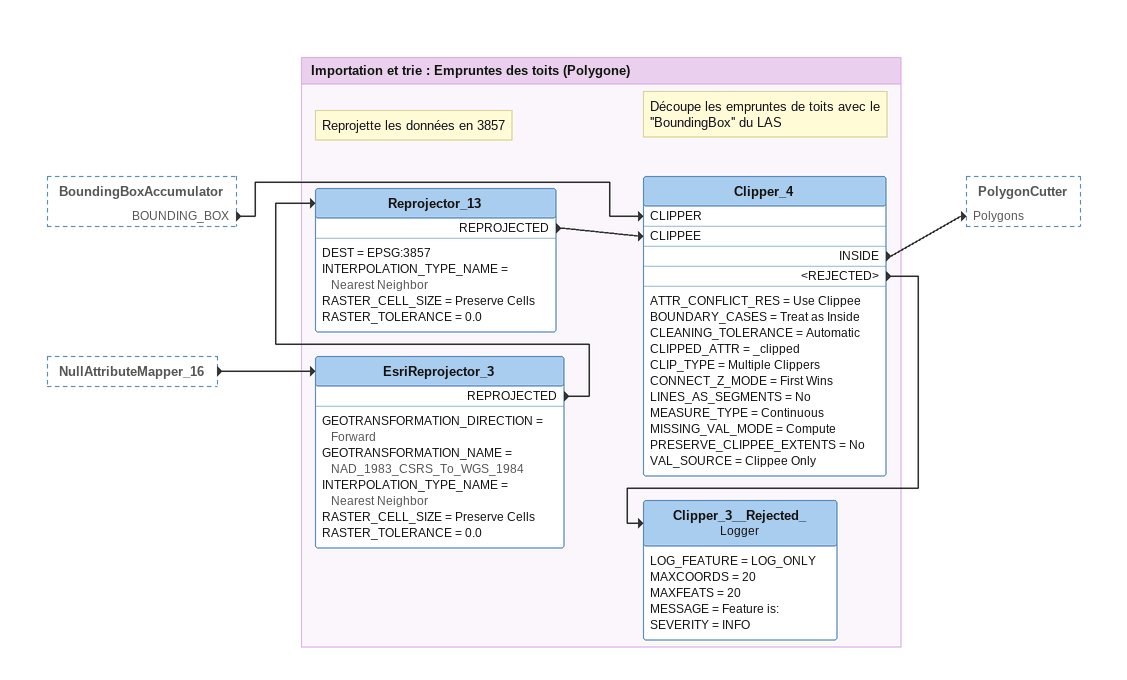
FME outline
BoundingBoxAccumulator [outside]
    BOUNDING_BOX -> Clipper_4 [CLIPPER]
NullAttributeMapper_16 [outside]
    -> EsriReprojector_3

Bookmark: Importation et trie : Empruntes des toits (Polygone)
EsriReprojector_3
    GEOTRANSFORMATION_DIRECTION = Forward
    GEOTRANSFORMATION_NAME = NAD_1983_CSRS_To_WGS_1984
    INTERPOLATION_TYPE_NAME = Nearest Neighbor
    RASTER_CELL_SIZE = Preserve Cells
    RASTER_TOLERANCE = 0.0
    REPROJECTED -> Reprojector_13
Note: Reprojette les données en 3857
Reprojector_13
    DEST = EPSG:3857
    INTERPOLATION_TYPE_NAME = Nearest Neighbor
    RASTER_CELL_SIZE = Preserve Cells
    RASTER_TOLERANCE = 0.0
    REPROJECTED -> Clipper_4 [CLIPPEE]
Note: Découpe les empruntes de toits avec le ''BoundingBox'' du LAS
Clipper_4
    ATTR_CONFLICT_RES = Use Clippee
    BOUNDARY_CASES = Treat as Inside
    CLEANING_TOLERANCE = Automatic
    CLIPPED_ATTR = _clipped
    CLIP_TYPE = Multiple Clippers
    CONNECT_Z_MODE = First Wins
    LINES_AS_SEGMENTS = No
    MEASURE_TYPE = Continuous
    MISSING_VAL_MODE = Compute
    PRESERVE_CLIPPEE_EXTENTS = No
    VAL_SOURCE = Clippee Only
    INSIDE -> PolygonCutter [Polygons]
    <REJECTED> -> Clipper_3__Rejected_
Clipper_3__Rejected_: Logger
    LOG_FEATURE = LOG_ONLY
    MAXCOORDS = 20
    MAXFEATS = 20
    MESSAGE = Feature is:
    SEVERITY = INFO
